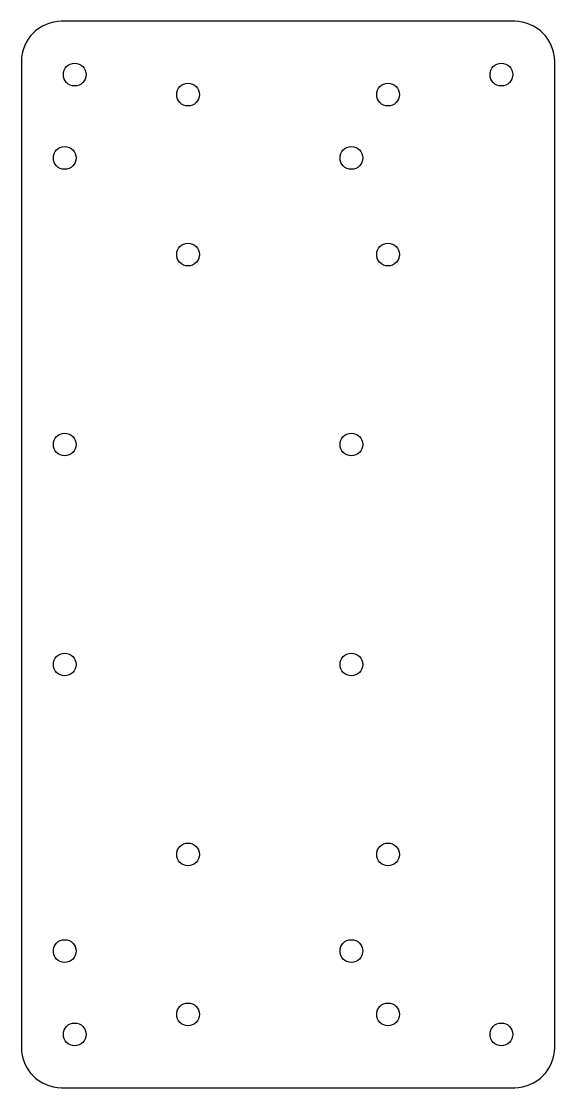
# Model space of a CAD drawing. Header units: millimetres. Extents: x -40 to 40, y -80 to 80.
import ezdxf

# ---------------------------------------------------------------- set-up
doc = ezdxf.new("R2010")
doc.units = ezdxf.units.MM
doc.layers.add('KES', color=1, linetype='Continuous')

msp = doc.modelspace()

# ---------------------------------------------------------------- linework, layer by layer
at = {"layer": 'KES'}
msp.add_lwpolyline([(-34, -80), (34, -80, 0.414214), (40, -74), (40, 74, 0.414214), (34, 80), (-34, 80, 0.414214), (-40, 74), (-40, -74, 0.414214)], format="xyb", close=True, dxfattribs=at)
for centre in [(-32, 72), (32, 72), (-15, 69), (15, 69), (-33.5, 59.5), (9.5, 59.5), (-15, 45), (15, 45), (-33.5, 16.5), (9.5, 16.5), (-33.5, -16.5), (9.5, -16.5), (-15, -45), (15, -45), (-33.5, -59.5), (9.5, -59.5), (-15, -69), (15, -69), (-32, -72), (32, -72)]:
    msp.add_circle(centre, 1.7, dxfattribs=at)

doc.saveas('drawing.dxf')
